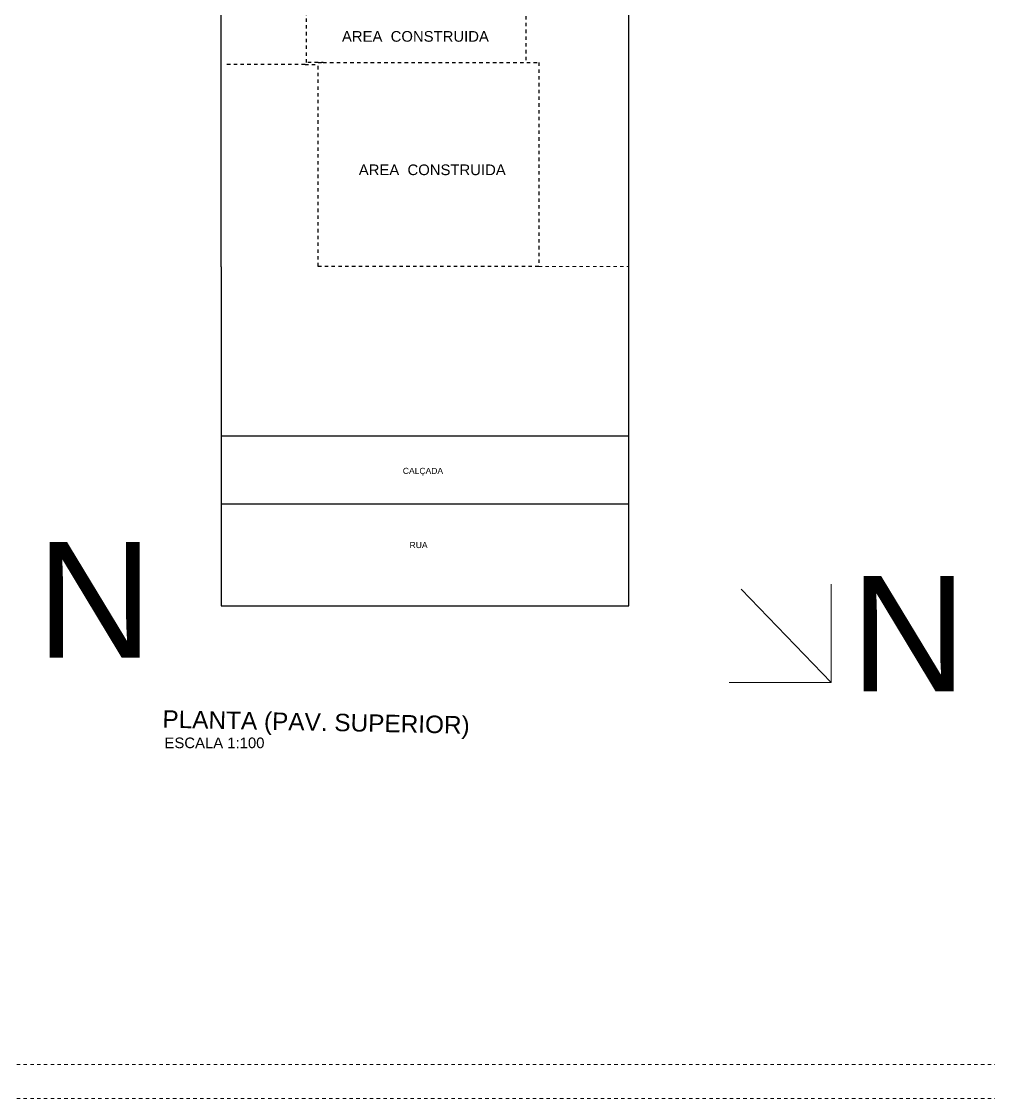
# Model space of a CAD drawing. Header units: metres. Extents: x 1450.6 to 1549.9, y 2060.4 to 2126.9.
# Drawn here: x 1492.89 to 1521.37, y 2060.4 to 2092.11 of the extents above; entities that cross this region are included whole.
import ezdxf

# ---------------------------------------------------------------- set-up
doc = ezdxf.new("R2010")
doc.units = ezdxf.units.M
doc.header["$LTSCALE"] = 0.0005
doc.linetypes.add('JIS_02_1.0', pattern=[2, 1, -1])
doc.linetypes.add('TRACEJADA2', pattern=[9.525, 6.35, -3.175])
for name, color, linetype, lineweight in [('aguas', 120, 'TRACEJADA2', 5), ('piso', 10, 'Continuous', 9), ('portas', 40, 'Continuous', 15), ('subsolo', 5, 'JIS_02_1.0', 5)]:
    doc.layers.add(name, color=color, linetype=linetype, lineweight=lineweight)
doc.styles.get("Standard").update_dxf_attribs({"font": 'arial.ttf'})

msp = doc.modelspace()

# ---------------------------------------------------------------- linework, layer by layer
for p, q in [((1510.784, 2074.906), (1510.784, 2109.893)), ((1498.773, 2084.886), (1498.773, 2095.877)), ((1501.626, 2090.898), (1501.725, 2090.898)), ((1501.775, 2090.898), (1501.726, 2090.898)), ((1507.594, 2090.899), (1507.594, 2090.898)), ((1507.684, 2090.899), (1507.684, 2090.898)), ((1498.773, 2084.886), (1498.773, 2074.906)), ((1498.773, 2079.906), (1510.784, 2079.906)), ((1498.773, 2077.906), (1510.784, 2077.906)), ((1498.773, 2074.906), (1510.784, 2074.906))]:
    msp.add_line(p, q)
at = {"linetype": 'JIS_02_1.0'}
for p, q in [((1501.282, 2090.898), (1501.282, 2092.437)), ((1507.744, 2092.468), (1507.744, 2090.898)), ((1501.244, 2090.844), (1498.873, 2090.844)), ((1501.626, 2087.298), (1501.626, 2090.898)), ((1501.776, 2090.898), (1508.126, 2090.898)), ((1501.779, 2090.899), (1507.744, 2090.899)), ((1508.126, 2090.898), (1508.126, 2084.898)), ((1501.626, 2084.898), (1501.626, 2087.342)), ((1508.126, 2084.898), (1501.626, 2084.898))]:
    msp.add_line(p, q, dxfattribs=at)
at = {"linetype": 'TRACEJADA2'}
for p, q in [((1501.244, 2090.844), (1501.568, 2090.844)), ((1501.626, 2090.898), (1501.282, 2090.898))]:
    msp.add_line(p, q, dxfattribs=at)
at = {"linetype": 'JIS_02_1.0', "lineweight": 0, "ltscale": 0.9}
for p, q in [((1548.853, 2061.399), (1452.626, 2061.399)), ((1549.853, 2060.399), (1450.626, 2060.399))]:
    msp.add_line(p, q, dxfattribs=at)
at = {"layer": 'aguas', "linetype": 'ByBlock'}
for p, q in [((1514.09, 2075.39), (1516.737, 2072.646)), ((1516.737, 2072.646), (1516.737, 2075.54)), ((1516.737, 2072.646), (1513.74, 2072.646))]:
    msp.add_line(p, q, dxfattribs=at)
at = {"layer": 'piso'}
msp.add_line((1498.773, 2084.886), (1498.773, 2095.877), dxfattribs=at)
at = {"layer": 'subsolo'}
msp.add_line((1508.126, 2084.898), (1510.784, 2084.898), dxfattribs=at)

# ---------------------------------------------------------------- texts
at = {"layer": 'aguas', "linetype": 'ByBlock'}
for p in [(1493.329, 2073.38), (1517.305, 2072.382)]:
    msp.add_text('N', height=3.403, dxfattribs=at).set_placement(p)
at = {"layer": 'portas'}
for s, height, p in [('AREA  CONSTRUIDA', 0.31327, (1502.331, 2091.512)), ('AREA  CONSTRUIDA', 0.31327, (1502.827, 2087.584)), ('CALÇADA', 0.1798, (1504.124, 2078.786)), ('RUA', 0.1798, (1504.323, 2076.603)), ('ESCALA 1:100', 0.31327, (1497.105, 2070.712))]:
    msp.add_text(s, height=height, dxfattribs=at).set_placement(p)
at = {"layer": 'portas', "linetype": 'ByBlock'}
msp.add_text('PLANTA (PAV. SUPERIOR)', height=0.51364, rotation=358.8623, dxfattribs=at).set_placement((1497.04, 2071.316))

doc.saveas('drawing.dxf')
